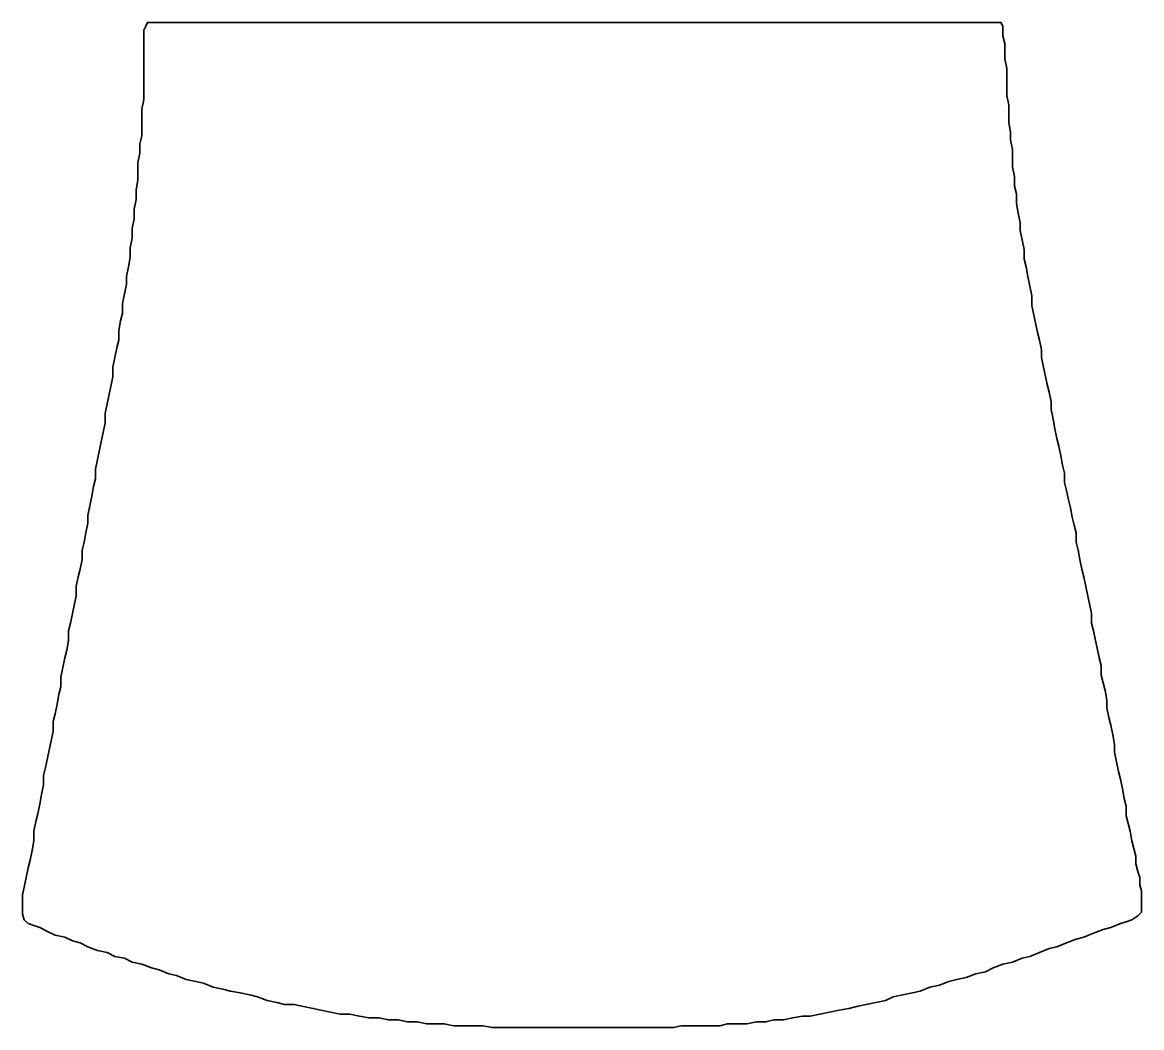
# Model space of a CAD drawing. Extents: x 0 to 581, y -522 to 0.
import ezdxf

# ---------------------------------------------------------------- set-up
doc = ezdxf.new("R2010")
doc.units = 0
doc.linetypes.add('Solid', pattern=[0])

msp = doc.modelspace()

# ---------------------------------------------------------------- linework, layer by layer
at = {"color": 0, "linetype": 'Solid', "lineweight": 35}
msp.add_lwpolyline([(504, 0), (506, 0), (508, 0), (509, -2), (509, -5), (509, -7), (510, -11), (510, -15), (510, -19), (511, -24), (511, -29), (511, -33), (511, -38), (512, -43), (512, -47), (512, -52), (513, -57), (513, -61), (514, -66), (514, -71), (514, -75), (515, -80), (515, -85), (516, -89), (516, -94), (517, -99), (518, -104), (518, -108), (519, -113), (520, -118), (520, -123), (521, -127), (522, -132), (523, -137), (524, -142), (524, -147), (525, -152), (526, -156), (527, -161), (528, -165), (529, -170), (529, -174), (530, -179), (531, -183), (532, -188), (533, -192), (534, -197), (534, -201), (535, -206), (536, -211), (537, -216), (538, -220), (539, -225), (540, -230), (541, -234), (541, -239), (542, -243), (543, -248), (544, -252), (545, -257), (546, -261), (547, -265), (547, -270), (548, -274), (549, -279), (550, -284), (551, -288), (552, -293), (553, -298), (554, -302), (555, -307), (555, -312), (556, -316), (557, -321), (558, -325), (559, -330), (560, -334), (560, -339), (561, -343), (562, -347), (563, -352), (563, -356), (564, -361), (565, -365), (566, -370), (567, -375), (567, -379), (568, -384), (569, -389), (570, -393), (571, -398), (572, -403), (573, -407), (573, -412), (574, -416), (575, -420), (576, -425), (577, -429), (578, -433), (578, -437), (579, -441), (580, -444), (580, -448), (581, -451), (581, -454), (581, -458), (581, -462), (579, -464), (576, -466), (573, -467), (570, -468), (565, -470), (561, -471), (556, -473), (551, -475), (547, -476), (542, -478), (537, -480), (533, -481), (528, -483), (523, -485), (519, -486), (514, -488), (509, -489), (504, -491), (500, -493), (495, -494), (490, -496), (485, -497), (481, -498), (476, -500), (471, -501), (466, -503), (462, -504), (457, -505), (452, -506), (448, -508), (443, -509), (438, -510), (433, -511), (429, -512), (424, -513), (419, -514), (414, -515), (409, -516), (405, -516), (400, -517), (395, -518), (390, -518), (386, -519), (381, -519), (376, -520), (371, -520), (366, -520), (362, -521), (357, -521), (352, -521), (347, -521), (342, -521), (338, -522), (333, -522), (328, -522), (323, -522), (319, -522), (314, -522), (309, -522), (305, -522), (300, -522), (295, -522), (291, -522), (286, -522), (281, -522), (276, -522), (272, -522), (267, -522), (262, -522), (258, -522), (253, -522), (248, -522), (244, -522), (239, -521), (234, -521), (229, -521), (224, -521), (219, -520), (215, -520), (210, -520), (205, -519), (200, -519), (195, -518), (190, -518), (185, -517), (180, -517), (175, -516), (170, -515), (165, -515), (160, -514), (155, -513), (151, -512), (146, -511), (141, -510), (136, -510), (132, -509), (127, -508), (122, -506), (118, -505), (113, -504), (108, -503), (104, -502), (99, -501), (94, -499), (90, -498), (85, -497), (80, -495), (76, -494), (71, -492), (67, -491), (62, -489), (57, -488), (53, -486), (48, -485), (44, -483), (39, -482), (34, -480), (30, -478), (26, -477), (22, -475), (17, -474), (13, -472), (9, -470), (6, -469), (3, -468), (1, -466), (0, -463), (0, -458), (0, -453), (1, -449), (2, -444), (3, -439), (4, -435), (5, -430), (6, -425), (6, -420), (7, -415), (8, -411), (9, -406), (10, -401), (11, -396), (11, -391), (12, -387), (13, -382), (14, -377), (15, -373), (16, -368), (16, -363), (17, -359), (18, -354), (19, -349), (20, -345), (20, -340), (21, -335), (22, -330), (23, -326), (24, -321), (24, -316), (25, -312), (26, -307), (27, -302), (28, -298), (28, -293), (29, -288), (30, -284), (31, -279), (31, -274), (32, -270), (33, -265), (34, -260), (34, -256), (35, -251), (36, -246), (37, -241), (38, -237), (38, -232), (39, -227), (40, -222), (41, -217), (42, -213), (43, -208), (43, -203), (44, -198), (45, -193), (46, -189), (47, -184), (47, -179), (48, -174), (49, -169), (50, -165), (50, -160), (51, -155), (52, -151), (52, -146), (53, -141), (54, -136), (54, -132), (55, -127), (56, -122), (56, -117), (57, -112), (57, -107), (58, -102), (58, -97), (59, -92), (59, -87), (60, -82), (60, -77), (60, -73), (61, -68), (61, -63), (62, -59), (62, -54), (62, -49), (62, -45), (63, -40), (63, -35), (63, -31), (63, -26), (63, -22), (63, -17), (63, -13), (63, -9), (63, -4), (64, -2), (65, 0), (67, 0), (69, 0), (504, 0)], close=True, dxfattribs=at)

doc.saveas('drawing.dxf')
